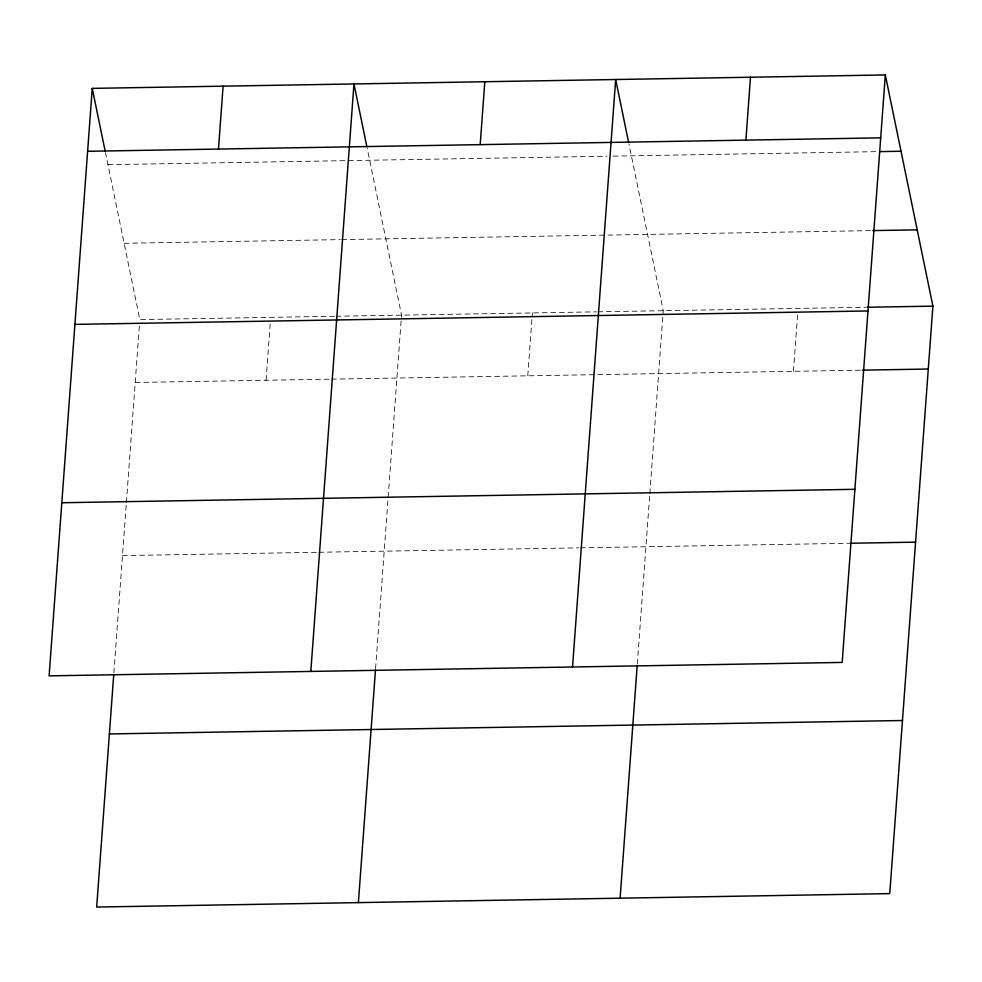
<?xml version="1.0" encoding="UTF-8"?>
<svg xmlns="http://www.w3.org/2000/svg" width="982" height="982" viewBox="0 0 982 982"><rect width="100%" height="100%" fill="white"/><g stroke="black" fill="none" stroke-linecap="round" stroke-linejoin="round"><path stroke-width="0.74" stroke-dasharray="4.91 3.68" d="M113.863 672.965L126.273 503.962M126.396 502.44L139.604 322.575M266.061 380.267L270.455 320.353M375.578 668.533L401.54 315.148L367.194 148.282M527.776 375.824L532.391 312.927M637.306 664.102L649.716 495.088M649.826 493.578L663.255 310.705L628.91 143.838M793.456 371.331L797.85 311.417M107.946 164.681L607.036 156.224M613.112 156.113L878.043 151.633M124.113 243.29L340.189 239.62M341.711 239.596L871.243 230.623M334.58 316.278L139.825 319.58L105.479 152.713M336.102 316.253L596.307 311.846M597.817 311.822L865.486 307.28M135.197 382.477L329.964 379.175M331.486 379.15L862.405 370.153M122.492 555.591L317.247 552.289M318.769 552.265L578.975 547.858M580.497 547.833L849.688 543.267"/><path stroke-width="1.47" d="M92.247 88.38L49.1 675.862L842.175 662.42L885.322 74.951L92.247 88.38L105.172 151.216M113.752 674.487L96.678 907.049L889.753 893.62L932.9 306.139L885.322 74.951M218.483 149.068L223.098 86.171M310.815 671.43L353.962 83.949L366.887 146.784M358.393 902.618L375.468 670.055M480.198 144.636L484.813 81.739M572.531 666.987L615.677 79.517L628.603 142.341M620.108 898.186L637.195 665.624M745.878 140.131L750.494 77.234M87.619 151.289L880.707 137.848M879.577 151.609L901.022 151.24M872.765 230.598L917.2 229.849M867.02 307.256L932.9 306.139M74.914 324.391L867.99 310.963M862.405 370.153L928.285 369.036M61.817 502.747L854.892 489.318M851.222 543.242L915.568 542.15M109.395 733.947L902.47 720.506"/></g></svg>
